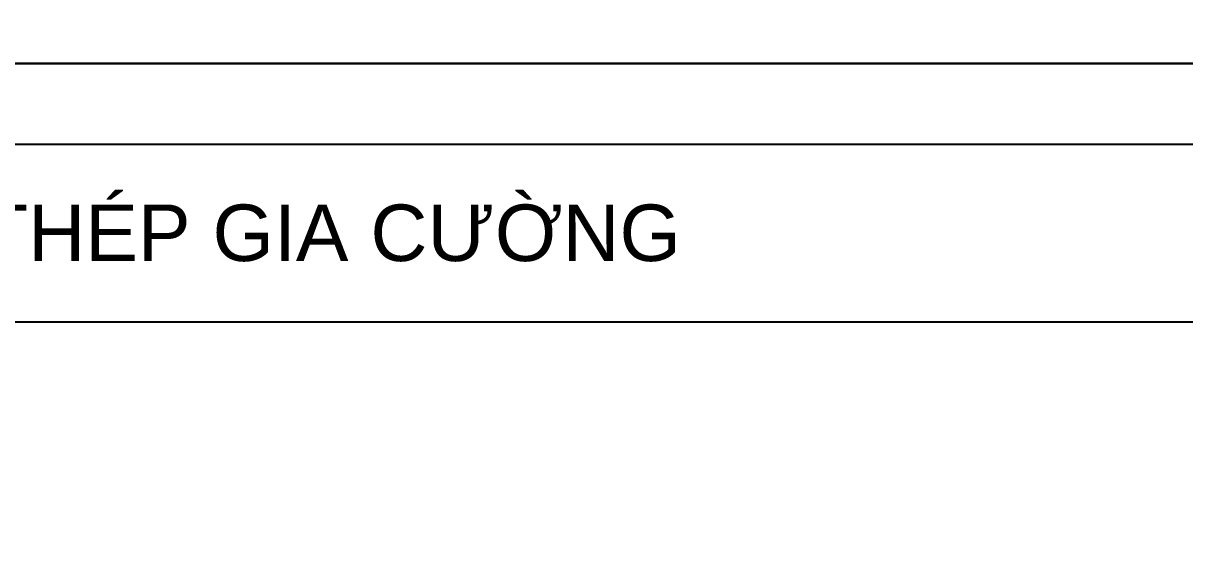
# Model space of a CAD drawing. Header units: millimetres. Extents: x 0 to 84000, y -29700 to 363007.
# Drawn here: x 4941 to 12136, y 294007 to 297250 of the extents above; entities that cross this region are included whole.
import ezdxf

# ---------------------------------------------------------------- set-up
doc = ezdxf.new("R2010")
doc.units = ezdxf.units.MM
doc.layers.add('S-Border', color=7, linetype='Continuous', lineweight=25)
doc.layers.add('S-Text', color=3, linetype='Continuous', lineweight=25)
doc.styles.add('B-Helve Condense', font='VNI-HelveB.TTF')

msp = doc.modelspace()

# ---------------------------------------------------------------- linework, layer by layer
at = {"layer": 'Defpoints'}
for points in [[(42000, 326700), (42000, 297000), (0, 297000), (0, 326700)], [(42000, 297000), (42000, 267300), (0, 267300), (0, 297000)]]:
    msp.add_lwpolyline(points, close=True, dxfattribs=at)
at = {"layer": 'S-Border', "ltscale": 300}
msp.add_lwpolyline([(1000, 296500), (36800, 296500), (36800, 267800), (1000, 267800)], close=True, dxfattribs=at)
msp.add_lwpolyline([(1000, 295400), (36800, 295400)], dxfattribs=at)

# ---------------------------------------------------------------- texts
at = {"layer": 'S-Text', "style": 'B-Helve Condense'}
msp.add_text('10    CHI TIEÁT THEÙP GIA CÖÔØNG', height=350, dxfattribs=at).set_placement((1414.3, 295777))

doc.saveas('drawing.dxf')
